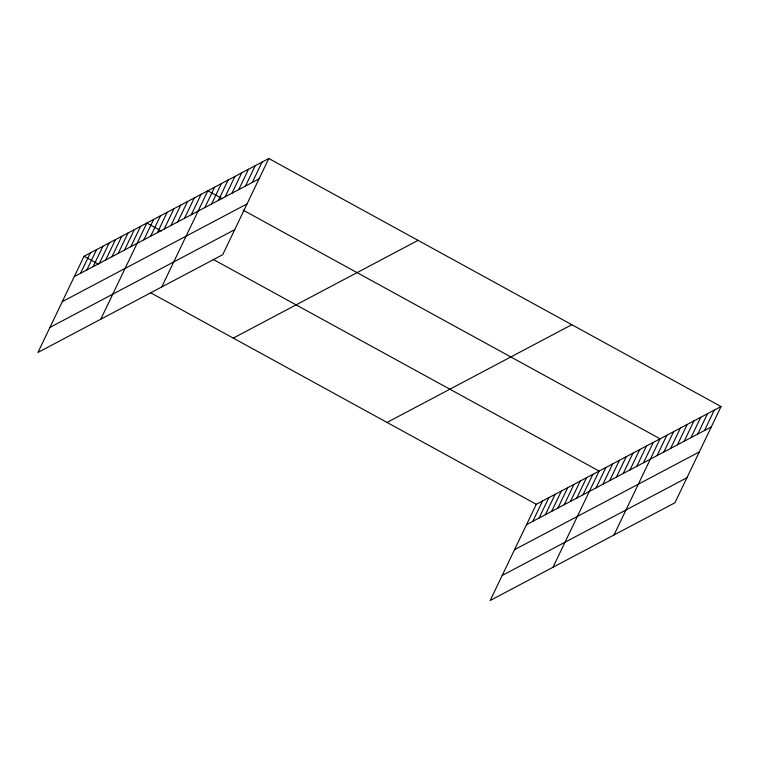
<?xml version="1.0" encoding="UTF-8"?>
<svg xmlns="http://www.w3.org/2000/svg" width="759" height="759" viewBox="0 0 759 759"><rect width="100%" height="100%" fill="white"/><g stroke="black" fill="none" stroke-linecap="round" stroke-linejoin="round"><path stroke-width="1.14" d="M268.8 158.517L84.04 256.257L37.95 352.451L222.71 254.711L268.8 158.517L721.05 406.549L674.96 502.743L490.2 600.483L536.29 504.289L721.05 406.549M80.558 273.297L90.321 252.927M86.849 269.976L96.602 249.607M93.129 266.656L102.882 246.286M99.41 263.326L109.163 242.965M105.691 260.005L115.453 239.635M111.971 256.684L121.734 236.315M118.252 253.364L128.015 232.994M124.533 250.034L134.296 229.673M130.823 246.713L140.576 226.343M100.767 319.216L146.857 223.023L161.363 230.983M143.878 239.806L153.631 219.436M150.652 236.22L160.405 215.86M157.426 232.643L167.179 212.273M164.2 229.057L173.953 208.687M170.974 225.47L180.727 205.101M177.748 221.884L187.511 201.524M184.522 218.307L194.285 197.938M191.296 214.721L201.059 194.351M161.743 286.968L207.833 190.775L222.34 198.725M204.845 207.549L214.607 187.188M211.619 203.972L221.381 183.602M218.393 200.385L228.155 180.016M225.167 196.799L234.929 176.439M231.95 193.222L241.704 172.853M238.724 189.636L248.478 169.266M245.499 186.05L255.252 165.68M252.273 182.464L262.026 162.103M532.809 521.329L542.571 500.968M539.089 518.008L548.852 497.638M545.37 514.687L555.133 494.318M551.66 511.367L561.413 490.997M557.941 508.037L567.694 487.676M564.222 504.716L573.975 484.346M570.502 501.395L580.255 481.026M576.783 498.075L586.546 477.705M583.064 494.745L592.826 474.384M553.017 567.248L599.107 471.054L213.184 259.398M596.119 487.838L605.881 467.478M602.893 484.261L612.655 463.891M609.676 480.675L619.429 460.305M616.45 477.088L626.203 456.719M623.224 473.502L632.978 453.142M629.998 469.925L639.752 449.556M636.773 466.339L646.526 445.969M643.547 462.753L653.3 442.383M613.993 535L660.074 438.806L243.07 210.101M657.095 455.59L666.848 435.22M663.869 452.003L673.631 431.634M670.643 448.417L680.406 428.057M677.417 444.831L687.18 424.471M684.191 441.254L693.954 420.884M690.965 437.668L700.728 417.298M697.739 434.082L707.502 413.721M704.513 430.505L714.276 410.135M74.278 276.618L259.047 178.887M62.295 301.646L247.054 203.905M49.942 327.423L234.702 229.692M233.279 338.106L418.048 240.366M387.043 422.44L571.812 324.7M526.528 524.659L711.287 426.919M514.536 549.677L699.305 451.937M502.183 575.464L686.952 477.724M84.04 256.257L98.547 264.217M150.367 292.632L536.29 504.289"/></g></svg>
